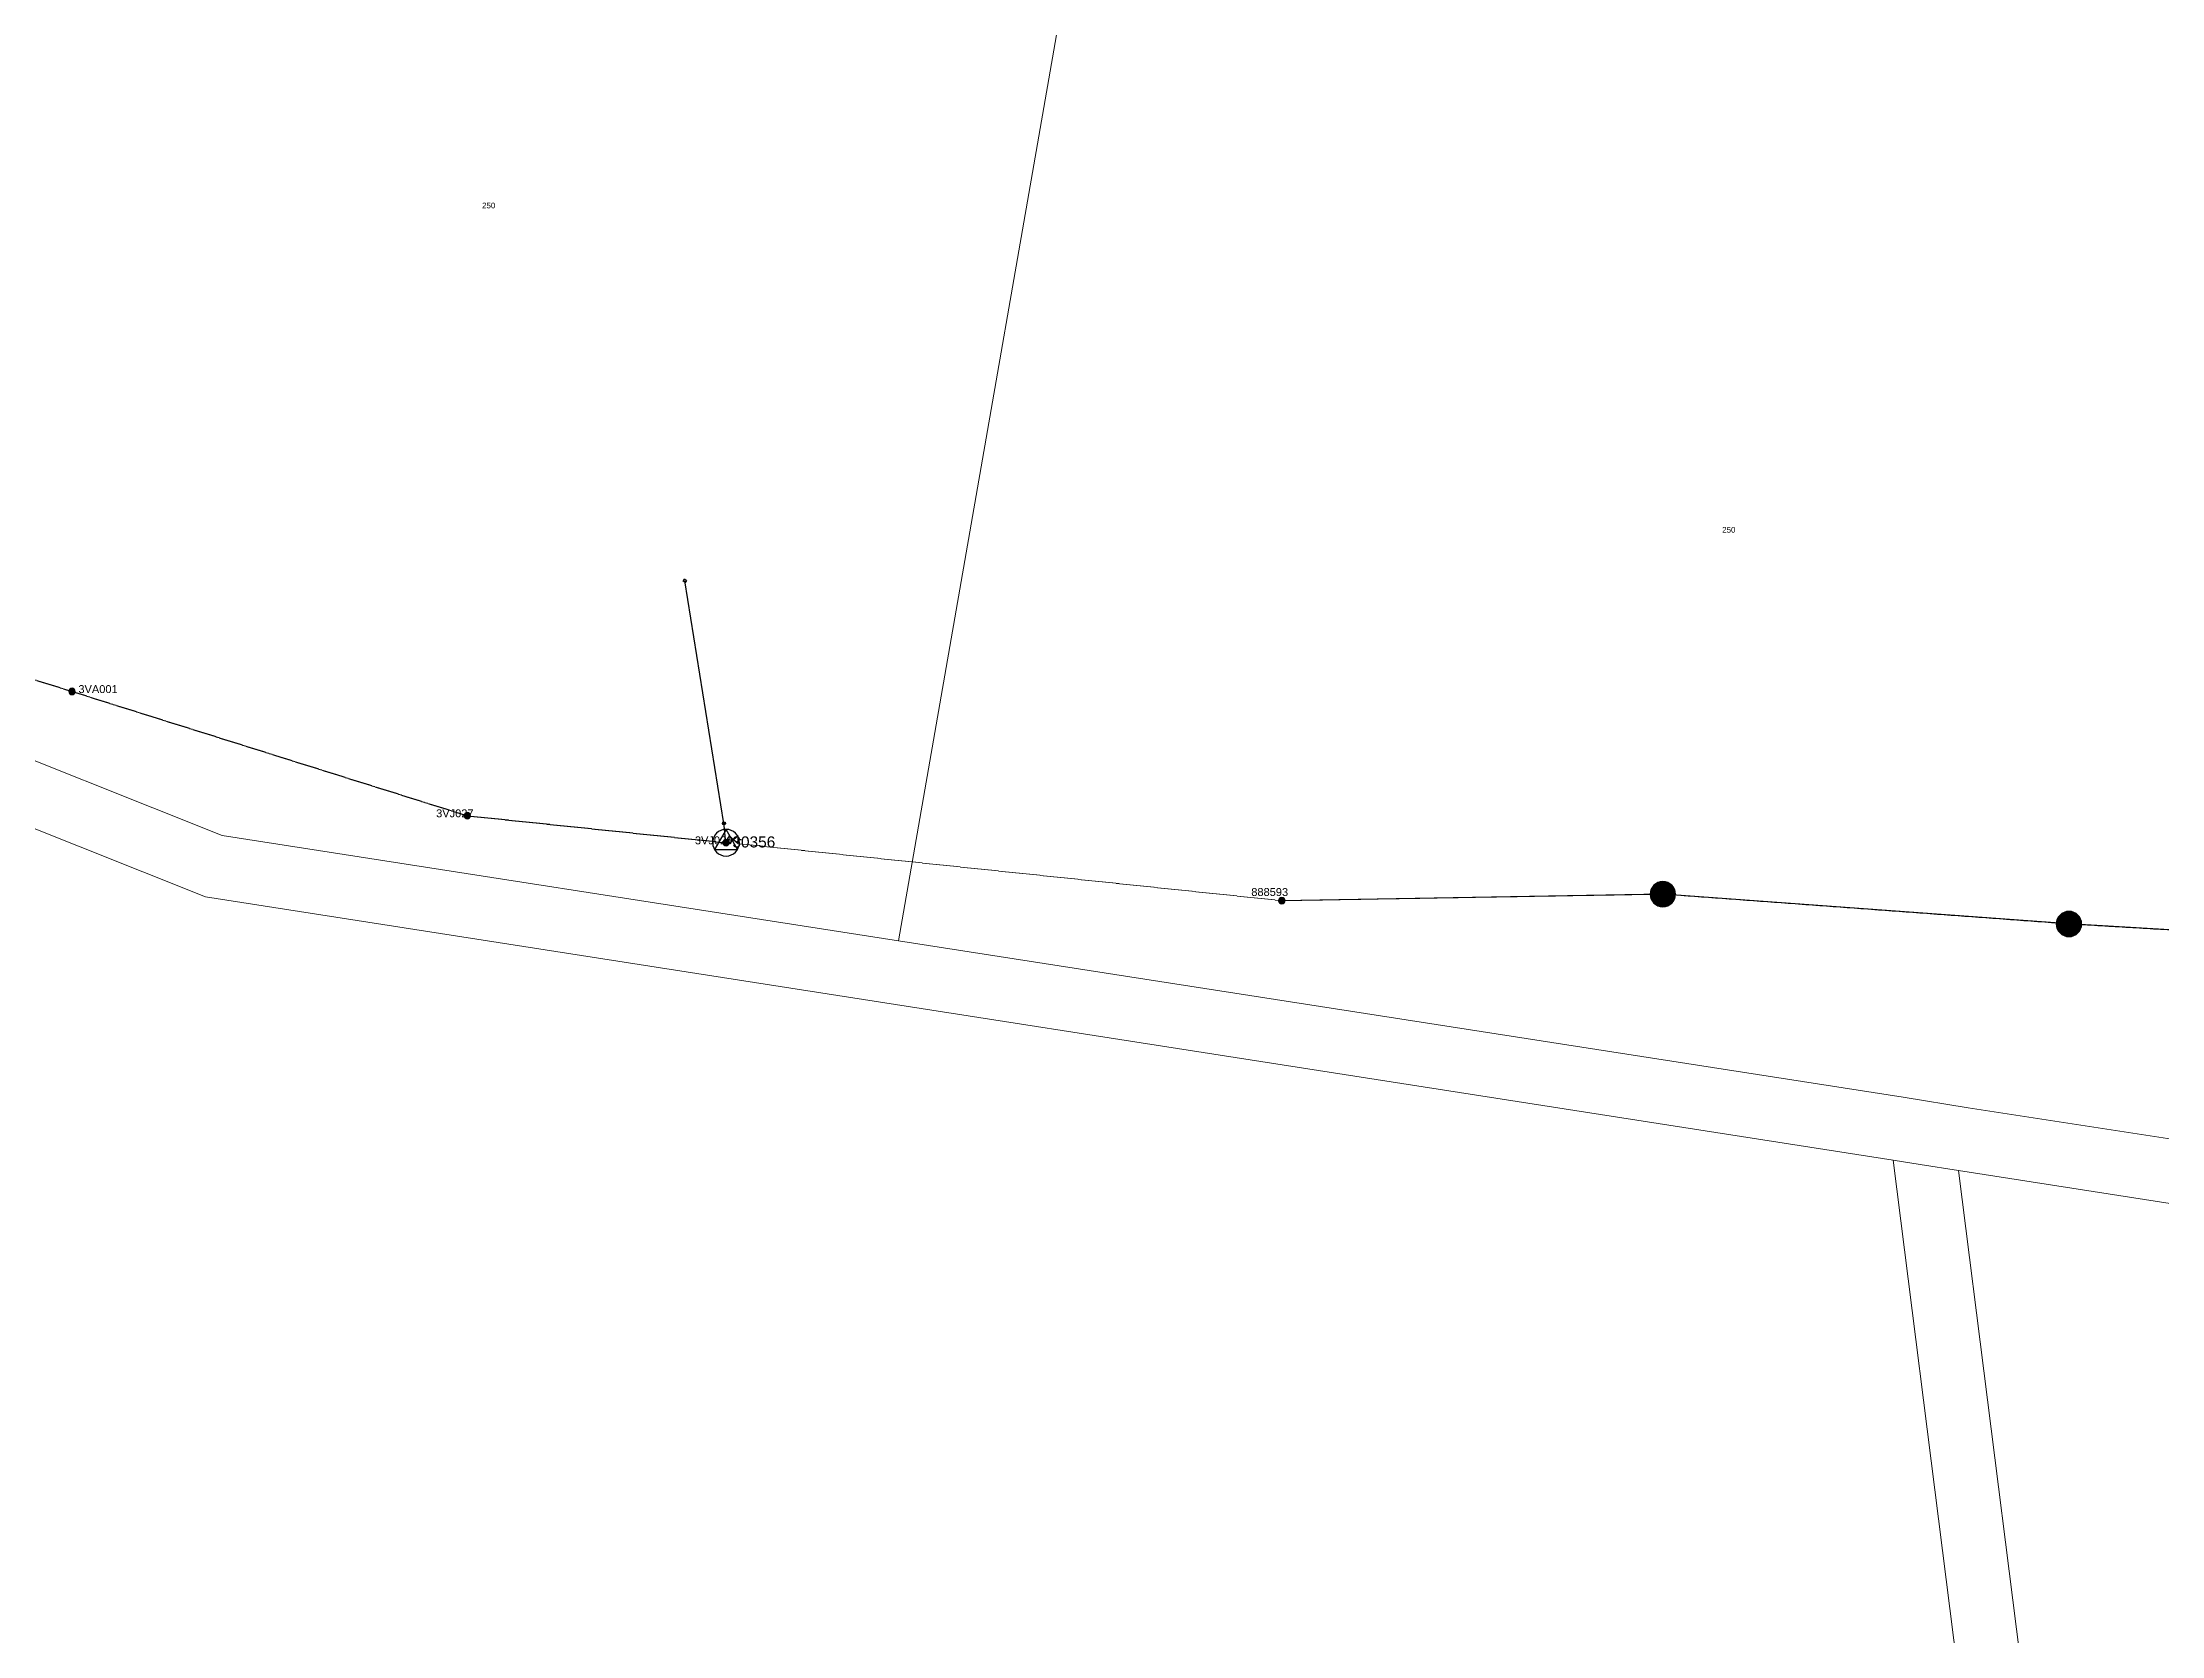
# Model space of a CAD drawing. Header units: metres. Extents: x 234668 to 239817, y 6157151 to 6160743.
# Drawn here: x 235825 to 236496, y 6158160 to 6158664 of the extents above; entities that cross this region are included whole.
import ezdxf
from ezdxf.enums import TextEntityAlignment as Align

# ---------------------------------------------------------------- set-up
doc = ezdxf.new("R2010")
doc.units = ezdxf.units.M
doc.linetypes.add('Cable Exist OH', pattern=[1, 1, 0])
doc.layers.get('0').update_dxf_attribs({"color": 6})
for name, color, linetype in [('_User_HV_Exist', 7, 'Continuous'), ('Equip_LV_EXT', 7, 'Continuous'), ('Mains_HV_EXT', 7, 'Continuous'), ('Mains_LV_EXT', 7, 'Continuous'), ('OH_Details_SP_MISC', 7, 'Continuous'), ('Services_SP_EXT', 7, 'Continuous'), ('Sub_SP_TR_HV_LV_EXT', 7, 'Continuous'), ('SupportsOH_SP_TR_HV_LV_SL_EXT', 7, 'Continuous'), ('SupportsOH_SP_TR_HV_LV_SL_MOD', 3, 'Continuous')]:
    doc.layers.add(name, color=color, linetype=linetype)
doc.layers.add('Cadastre Land Parcels_SP_EXT', color=8, linetype='Continuous', lineweight=5)
doc.layers.add('Cadastre Roads_SP_EXT', color=8, linetype='Continuous', lineweight=5)
doc.styles.add('POLE_LABEL', font='arial.ttf')
doc.styles.get("Standard").update_dxf_attribs({"font": 'arial.ttf'})

# ---------------------------------------------------------------- blocks, each defined once
blk = doc.blocks.new('SUB_POLE_EXT')
blk.add_wipeout([(0, 4.22), (0.42, 4.2), (0.83, 4.14), (1.21, 4.05), (1.62, 3.9), (1.99, 3.72), (2.35, 3.51), (2.68, 3.26), (2.99, 2.99), (3.28, 2.66), (3.52, 2.34), (3.76, 1.92), (3.9, 1.62), (4.04, 1.23), (4.18, 0.63), (4.22, 0), (4.18, -0.61), (4.06, -1.15), (3.9, -1.62), (3.58, -2.24), (3.22, -2.73), (2.97, -3.01), (2.68, -3.26), (2.36, -3.5), (2, -3.72), (1.64, -3.89), (1.25, -4.03), (0.82, -4.14), (0.42, -4.2), (0, -4.22), (-0.41, -4.2), (-0.8, -4.15), (-1.21, -4.05), (-1.62, -3.9), (-1.99, -3.73), (-2.35, -3.51), (-2.68, -3.26), (-2.96, -3.02), (-3.23, -2.72), (-3.51, -2.35), (-3.71, -2.01), (-3.91, -1.6), (-4.05, -1.21), (-4.16, -0.76), (-4.22, -0.14), (-4.21, 0.39), (-4.14, 0.83), (-4.03, 1.27), (-3.9, 1.63), (-3.71, 2.02), (-3.5, 2.37), (-3.28, 2.67), (-2.99, 2.99), (-2.68, 3.27), (-2.33, 3.52), (-1.98, 3.73), (-1.63, 3.9), (-1.2, 4.05), (-0.78, 4.15), (-0.4, 4.21)])
blk.add_line((2.16, 0.48), (2.16, 0.48, 0))
blk.add_lwpolyline([(-4.22, 0, 1), (4.22, 0, 1)], format="xyb", close=True)
blk.add_lwpolyline([(2.14, 0.52), (0, 4.22), (-3.66, -2.11), (3.66, -2.11)], close=True)
for tag, height, flags, p in [('STREET_CODE', 0.2, 9, (1.5, 0)), ('ASSET_NUM', 3.5, 8, (2, 2)), ('CONSTRUCTED_VOLTAGE', 0.2, 9, (1.5, -0.2)), ('OPERATING_VOLTAGE', 0.2, 9, (1.5, -0.6)), ('OPERATED_BY', 0.2, 9, (1.5, -0.8)), ('ORIENTATION', 0.2, 9, (1.5, -1.2)), ('OWNED_BY', 0.2, 9, (1.5, -1.4)), ('SECONDARY_VOLTAGE', 0.2, 9, (1.5, -1.6)), ('STATE', 0.2, 9, (1.5, -1.8)), ('SUBSTATION_TYPE', 0.2, 9, (1.5, -2)), ('STREETNAME', 0.2, 9, (1.5, -2.8)), ('SUBURB', 0.2, 9, (1.5, -3)), ('Z', 0.2, 1, (1.5, -3.4)), ('NO_PHASES', 0.2, 9, (1.5, -0.4)), ('MAINTAINED_BY', 0.2, 9, (1.5, -1)), ('USAGE', 0.2, 9, (1.5, -2.2)), ('LEGEND', 0.2, 9, (1.5, -2.4)), ('LOCATION', 0.2, 9, (1.5, -2.6)), ('NOTES', 0.2, 9, (1.5, -3.2))]:
    blk.add_attdef(tag, text='', height=height, dxfattribs=dict(flags=flags)).set_placement(p, align=Align.MIDDLE_LEFT)
blk = doc.blocks.new('LV_OH_LINKS_DISTFUSE_EXT')
for p, q in [((0, 0), (0.96, 0)), ((3.84, 0), (4.8, 0))]:
    blk.add_line(p, q)
blk.add_lwpolyline([(3.84, -1.2), (3.84, 1.2), (0.96, -1.2), (0.96, 1.2)], close=True)
at = {"flags": 9}
for tag, p in [('ACTUAL_STATUS', (0, 0)), ('CONSTRUCTED_VOLTAGE', (0, -0.2)), ('OPERATING_VOLTAGE', (0, -0.6)), ('ORIENTATION', (0, -0.8)), ('OWNED_BY', (0, -1)), ('STATE', (0, -1.2)), ('SWITCH_TYPE', (0, -1.4)), ('NO_PHASES', (0, -0.4)), ('USAGE', (0, -1.6)), ('NOTES', (0, -1.8))]:
    blk.add_attdef(tag, text='', height=0.2, dxfattribs=at).set_placement(p, align=Align.MIDDLE_LEFT)
at = {"flags": 1}
blk.add_attdef('Z', (0, 0), '', height=0.2, dxfattribs=at)
blk = doc.blocks.new('CCP_EXT')
blk.add_wipeout([(0, 0.57), (0.57, 0), (0, -0.57), (-0.57, 0)])
blk.add_lwpolyline([(-0.57, 0), (0, 0.57), (0.57, 0), (0, -0.57), (-0.57, 0)])
at = {"flags": 1}
blk.add_attdef('Z', (0, 0), '', height=0.2, dxfattribs=at)
at = {"flags": 9}
for tag, p in [('CCP_TYPE', (0, 0)), ('CONSTRUCTED_VOLTAGE', (0, -0.2)), ('OPERATING_VOLTAGE', (0, -0.6)), ('ORIENTATION', (0, -0.8)), ('OWNED_BY', (0, -1)), ('STATE', (0, -1.8)), ('NO_PHASES', (0, -0.4)), ('USAGE', (0, -1.2)), ('LEGEND', (0, -1.4)), ('LIFE_SUPPORT', (0, -1.6)), ('NOTES', (0, -2))]:
    blk.add_attdef(tag, text='', height=0.2, dxfattribs=at).set_placement(p, align=Align.MIDDLE_LEFT)
blk = doc.blocks.new('POLE_EXT')
blk.add_hatch(color=256).paths.add_polyline_path([(-1, 0, 1), (1, 0, 1)])
blk.add_lwpolyline([(-1, 0, 1), (1, 0, 1)], format="xyb", close=True)
for tag, height, flags, p in [('pNumber', 2.5, 8, (-17.84, 2.07)), ('OWNED_BY', 0.2, 9, (1.35, -0.4)), ('SPECIAL_USE', 0.2, 9, (1.35, -0.8)), ('STATE', 0.2, 9, (1.35, -1)), ('cLV', 0.2, 9, (1.35, -1.4)), ('hDepth', 0.2, 9, (1.35, -1.6)), ('PARENT', 0.2, 9, (1.35, -0.6)), ('USAGE', 0.2, 9, (1.35, -1.2)), ('hDia', 0.2, 9, (1.35, -1.8)), ('cHV', 0.2, 9, (1.35, -2)), ('cLinedev', 0.2, 9, (1.35, -3.4)), ('LBRACKET', 0.2, 9, (1.35, -2.2)), ('LExisting', 0.2, 9, (1.35, -2.4)), ('LANTNUMBER', 0.2, 9, (1.35, -2.6)), ('LOther', 0.2, 9, (1.35, -2.8)), ('LRemove', 0.2, 9, (1.35, -3)), ('LEGEND', 0.2, 9, (1.35, -3.2)), ('pExisting', 0.2, 9, (1.35, -3.8)), ('pFooting', 0.2, 9, (1.35, -4.4)), ('pNew', 0.2, 9, (1.35, -4.6)), ('pRelocate', 0.2, 9, (1.35, -5)), ('LOCATION', 0.2, 9, (1.35, -3.6)), ('PFNUMBER', 0.2, 9, (1.35, -4)), ('NEWPFNUMBER', 0.2, 9, (1.35, -4.2)), ('pRemove', 0.2, 9, (1.35, -5.2)), ('pReplace', 0.2, 9, (1.35, -5.4)), ('pStay', 0.2, 9, (1.35, -5.6)), ('pType', 0.2, 9, (1.35, -5.8)), ('cspan', 0.2, 9, (1.35, -6)), ('STREETNAME', 0.2, 9, (1.35, -6.2)), ('SUBURB', 0.2, 9, (1.35, -6.4)), ('NOTES', 0.2, 9, (1.35, -6.6)), ('OPERATED_BY', 0.2, 9, (1.36, -7.01)), ('MAINTAINED_BY', 0.2, 9, (1.36, -6.81))]:
    blk.add_attdef(tag, text='', height=height, dxfattribs=dict(flags=flags)).set_placement(p, align=Align.MIDDLE_LEFT)
at = {"style": 'POLE_LABEL'}
for tag, height, flags, p in [('ASSET_NUM', 2.5, 8, (2, 2)), ('STRUCTURE_PLANT_NUMBER', 0.2, 9, (1.35, 0.03)), ('STREET_CODE', 0.2, 9, (1.35, -0.2))]:
    blk.add_attdef(tag, text='', height=height, dxfattribs=dict(at, flags=flags)).set_placement(p, align=Align.MIDDLE_LEFT)
at = {"flags": 1}
blk.add_attdef('Z', (1.35, -7.33), '', height=0.2, dxfattribs=at)
blk = doc.blocks.new('CONNECTOR_NODE_EXT')
h = blk.add_hatch(color=256)
edge = h.paths.add_edge_path()
edge.add_arc((0, 0), 0.5, 0, 360)
blk.add_circle((0, 0), 0.5)
at = {"flags": 1}
blk.add_attdef('Z', (0, 0), '', height=0.2, dxfattribs=at)
at = {"flags": 9}
for tag, p in [('CONNECTOR_TYPE', (0, 0)), ('CONSTRUCTED_VOLTAGE', (0, -0.2)), ('OPERATING_VOLTAGE', (0, -0.6)), ('ORIENTATION', (0, -0.8)), ('SUBTYPE', (0, -1)), ('NO_PHASES', (0, -0.4)), ('USAGE', (0, -1.2)), ('NOTES', (0, -1.4))]:
    blk.add_attdef(tag, text='', height=0.2, dxfattribs=at).set_placement(p, align=Align.MIDDLE_LEFT)

msp = doc.modelspace()

# ---------------------------------------------------------------- linework, layer by layer
at = {"layer": '_User_HV_Exist', "color": 7, "linetype": 'Cable Exist OH', "lineweight": 0}
msp.add_lwpolyline([(236629.37, 6158375.28), (236466.46, 6158384.96), (236337.93, 6158394.4), (236217.32, 6158392.33), (236041.4, 6158410.79)], dxfattribs=at)
at = {"layer": 'Cadastre Land Parcels_SP_EXT', "linetype": 'Continuous'}
for points in [[(236315.86, 6158741.88), (236163.45, 6158766.39), (236096.02, 6158379.62), (236413.95, 6158330.1), (236434.59, 6158326.8), (236505.9, 6158315.74), (236567.23, 6158701.44), (236315.86, 6158741.88)], [(236752.85, 6157974), (236759.3, 6158019.79), (236789.59, 6158234.91), (236710.91, 6158263.31), (236431.49, 6158306.95), (236468.23, 6158016.55), (236474.03, 6157970.85), (236485.67, 6157878.14), (236409.91, 6157324.04), (236628.81, 6157298.21), (236657.21, 6157294.65), (236752.85, 6157974)]]:
    msp.add_lwpolyline(points, close=True, dxfattribs=at)
at = {"layer": 'Cadastre Roads_SP_EXT', "linetype": 'Continuous'}
msp.add_lwpolyline([(236431.49, 6158306.95), (236419.38, 6158308.82), (236410.85, 6158310.14), (236447.97, 6158016.3), (236453.77, 6157970.61), (236465.4, 6157878.23), (236389.83, 6157325.43), (236401.64, 6157324.61), (236409.91, 6157324.04), (236485.67, 6157878.14), (236474.03, 6157970.85), (236468.23, 6158016.55), (236431.49, 6158306.95)], close=True, dxfattribs=at)
at = {"layer": 'OH_Details_SP_MISC', "color": 7, "linetype": 'Continuous'}
msp.add_lwpolyline([(236629.37, 6158375.28), (236466.46, 6158384.96), (236337.93, 6158394.4), (236217.32, 6158392.33)], dxfattribs=at)

# ---------------------------------------------------------------- block references
at = {"layer": 'SupportsOH_SP_TR_HV_LV_SL_EXT'}
ref = msp.add_blockref('POLE_EXT', (235834.45, 6158458.57), dxfattribs=at)
ref.add_attrib('ASSET_NUM', '3VA001', dxfattribs={"layer": '0', "height": 2.5, "style": 'POLE_LABEL'}).set_placement((235836.45, 6158459.32), align=Align.MIDDLE_LEFT)
ref = msp.add_blockref('POLE_EXT', (235959.52, 6158419.24), dxfattribs=at)
ref.add_attrib('ASSET_NUM', '3VJ027', dxfattribs={"layer": '0', "height": 2.5, "style": 'POLE_LABEL'}).set_placement((235961.52, 6158419.99), align=Align.MIDDLE_RIGHT)
ref = msp.add_blockref('POLE_EXT', (236217.32, 6158392.33), dxfattribs=at)
ref.add_attrib('ASSET_NUM', '888593', dxfattribs={"layer": '0', "height": 2.5, "style": 'POLE_LABEL'}).set_placement((236219.32, 6158393.08), align=Align.BOTTOM_RIGHT)
at = {"layer": 'SupportsOH_SP_TR_HV_LV_SL_MOD', "xscale": 4, "yscale": 4, "zscale": 4}
for p in [(236337.93, 6158394.4), (236466.46, 6158384.96)]:
    msp.add_blockref('POLE_EXT', p, dxfattribs=at)

# ---------------------------------------------------------------- texts
at = {"layer": 'Cadastre Land Parcels_SP_EXT'}
for p in [(235964.21, 6158611.51), (236356.71, 6158508.85)]:
    msp.add_text('250', height=1.8, dxfattribs=at).set_placement(p)

# ---------------------------------------------------------------- next in the draw order: block references
at = {"layer": 'Sub_SP_TR_HV_LV_EXT'}
ref = msp.add_blockref('SUB_POLE_EXT', (236041.42, 6158410.69), dxfattribs=at)
ref.add_attrib('ASSET_NUM', '30356', dxfattribs={"layer": '0', "height": 3.5}).set_placement((236043.42, 6158410.94), align=Align.MIDDLE_LEFT)

# ---------------------------------------------------------------- next in the draw order: linework, layer by layer
at = {"layer": 'Cadastre Land Parcels_SP_EXT', "linetype": 'Continuous'}
for points in [[(236096.02, 6158379.62), (236163.45, 6158766.39), (236166.13, 6158781.9), (235770.27, 6158845.5), (235707.39, 6158482.63), (235882, 6158413.02), (236096.02, 6158379.62)], [(236328, 6157151.48), (236380.77, 6157259.14), (236387.14, 6157305.81), (236389.83, 6157325.43), (236465.4, 6157878.23), (236453.77, 6157970.61), (236447.97, 6158016.3), (236410.85, 6158310.14), (235876.69, 6158393.55), (235816.66, 6158417.48), (235746.67, 6158008.42), (235738.91, 6157962.57), (235707.65, 6157779.8), (235724.78, 6157777.18), (235653.01, 6157239.17), (235657.52, 6157238.52), (235995.53, 6157194.37), (236327.74, 6157150.92), (236328, 6157151.48)]]:
    msp.add_lwpolyline(points, close=True, dxfattribs=at)
at = {"layer": 'Mains_LV_EXT', "linetype": 'Cable Exist OH'}
msp.add_lwpolyline([(236041.42, 6158410.69), (236040.76, 6158416.82)], dxfattribs=at)

# ---------------------------------------------------------------- next in the draw order: block references
at = {"layer": 'Equip_LV_EXT'}
for name, p in [('CONNECTOR_NODE_EXT', (236040.76, 6158416.82)), ('LV_OH_LINKS_DISTFUSE_EXT', (236041.42, 6158411.69))]:
    msp.add_blockref(name, p, dxfattribs=at)
at = {"layer": 'SupportsOH_SP_TR_HV_LV_SL_EXT'}
ref = msp.add_blockref('POLE_EXT', (236041.42, 6158410.69), dxfattribs=at)
ref.add_attrib('ASSET_NUM', '3VJ026', dxfattribs={"layer": '0', "height": 2.5, "style": 'POLE_LABEL'}).set_placement((236043.42, 6158411.44), align=Align.MIDDLE_RIGHT)

# ---------------------------------------------------------------- next in the draw order: block references
at = {"layer": 'Services_SP_EXT', "rotation": 97.90254836808568}
msp.add_blockref('CCP_EXT', (236028.4, 6158493.61), dxfattribs=at)

# ---------------------------------------------------------------- next in the draw order: linework, layer by layer
at = {"layer": 'Mains_HV_EXT', "linetype": 'Cable Exist OH'}
msp.add_lwpolyline([(234673.07, 6158374.68), (235253.97, 6158572.34), (235395.21, 6158596.72), (235959.52, 6158419.24), (236041.42, 6158410.69)], dxfattribs=at)
at = {"layer": 'Services_SP_EXT'}
msp.add_lwpolyline([(236040.76, 6158416.82), (236028.4, 6158493.61)], dxfattribs=at)

doc.saveas('drawing.dxf')
